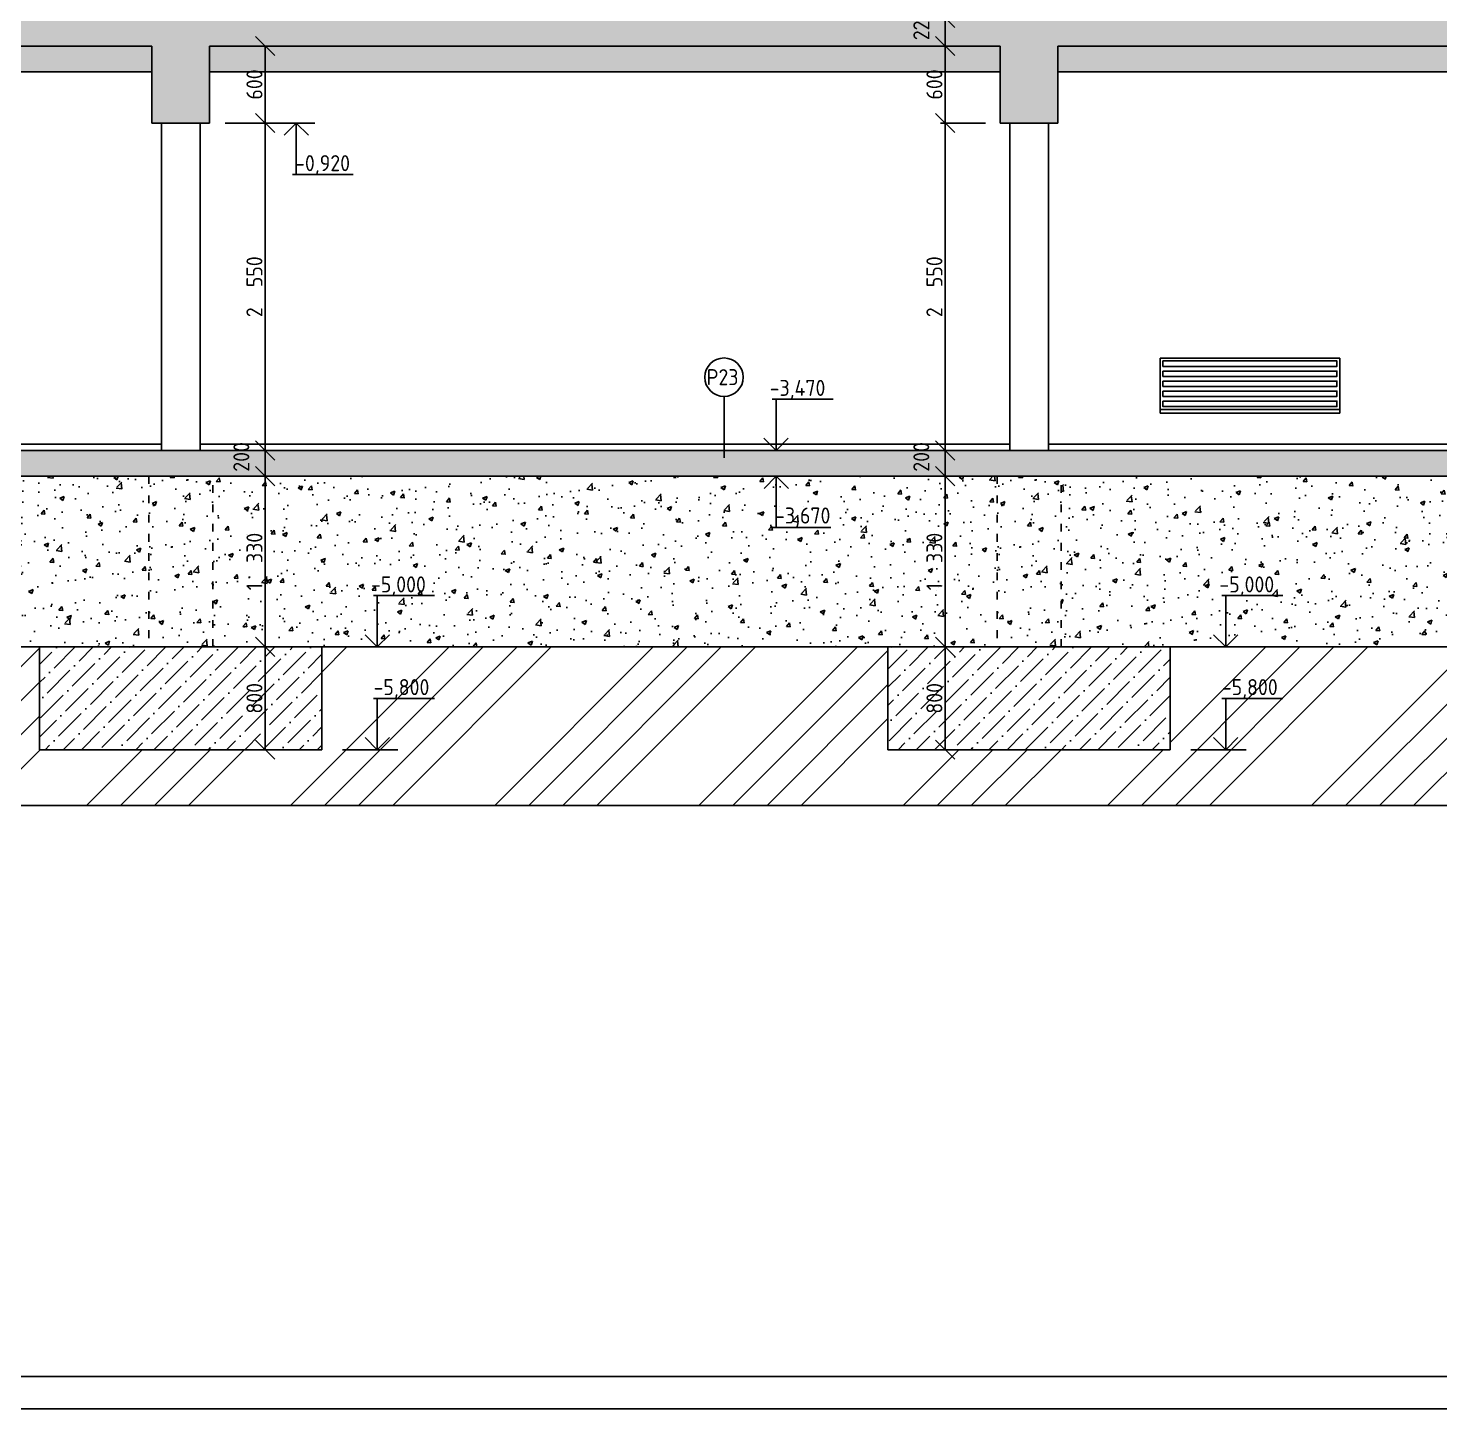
# Model space of a CAD drawing. Extents: x 3792242 to 5145247, y -1546315 to -1031918.
# Drawn here: x 3988727 to 3999726, y -1545690 to -1534939 of the extents above; entities that cross this region are included whole.
import ezdxf

# ---------------------------------------------------------------- set-up
doc = ezdxf.new("R2010")
doc.units = 0
doc.header["$MEASUREMENT"] = 0
doc.linetypes.add('ACAD_ISO03W100', pattern=[30, 12, -18])
doc.layers.get('0').update_dxf_attribs({"linetype": 'CONTINUOUS'})
doc.layers.get('Defpoints').update_dxf_attribs({"color": 61, "linetype": 'CONTINUOUS'})
for name, color, linetype in [('KÓTY', 4, 'CONTINUOUS'), ('MÚRY', 1, 'CONTINUOUS'), ('OKNÁ', 143, 'CONTINUOUS'), ('POZEMOK', 7, 'CONTINUOUS'), ('TENKÁ', 7, 'CONTINUOUS'), ('ŠRAFY', 82, 'CONTINUOUS'), ('šrafy-múry', 8, 'CONTINUOUS')]:
    doc.layers.add(name, color=color, linetype=linetype)
doc.styles.add('STYLE1', font='isocp.shx')
doc.dimstyles.new('STANDARD-50', dxfattribs={"dimtxt": 125, "dimasz": 150, "dimexe": 10, "dimexo": 200, "dimgap": 20, "dimtad": 1, "dimdsep": 46, "dimlunit": 6, "dimtxsty": 'STYLE1', "dimblk1": 'OBLIQUE', "dimblk2": 'OBLIQUE', "dimsah": 1, "dimcen": 2.5, "dimse1": 1, "dimse2": 1, "dimadec": 0, "dimazin": 0, "dimtfac": 1, "dimtmove": 1, "dimatfit": 3, "dimldrblk": 'OBLIQUE', "dimfxl": 1, "dimtolj": 1, "dimtzin": 0, "dimarcsym": 0})
pattern_1 = [(45, (-593193.74, 86.43), (53.0330086, 194.4543648), [250, -50, 0, -50])]
pattern_2 = [(50, (-12093286, 626097.15), (358.6300913, -31.3760675), [37.5, -412.5]), (355, (-12093286, 626097.15), (-69.375667, 376.096067), [30, -330]), (100.4514445, (-12093256.12, 626094.53), (289.254423, 344.7199955), [31.870096, -350.571056]), (46.1842, (-12093286, 626197.15), (533.620665, -82.75964), [56.25, -618.75]), (96.6356355, (-12093241.54, 626190.25), (467.330973, 487.0593), [47.805171, -525.85688]), (351.184164, (-12093286, 626197.15), (467.330973, 487.0593), [45, -495]), (21, (-12093236, 626172.15), (298.453526, -201.3094453), [37.5, -412.5]), (326, (-12093236, 626172.15), (121.657666, 362.5750225), [30, -330]), (71.4514447, (-12093211.14, 626155.37), (420.111188, 161.2655764), [31.870095, -350.571056]), (37.5, (-12093286.01, 626097.15), (6.0799277, 166.4469269), [0, -326, 0, -335, 0, -331.25]), (7.5, (-12093286.01, 626097.15), (131.5347687, 197.205856), [0, -191, 0, -318.5, 0, -126.25]), (327.5, (-12093397.51, 626097.15), (266.9112181, -11.2774359), [0, -125, 0, -390, 0, -517.5]), (317.5, (-12093447.5, 626097.15), (291.5930847, 50.052491), [0, -162.5, 0, -259, 0, -367.5])]

# ---------------------------------------------------------------- blocks, each defined once
blk = doc.blocks.new('_OBLIQUE')
at = {"color": 0, "linetype": 'ByBlock'}
blk.add_line((-0.5, -0.5), (0.5, 0.5), dxfattribs=at)
blk = doc.blocks.new('*D52238')
at = {"layer": 'Defpoints', "color": 0}
for p in [(3995871, -1534857), (3996376, -1534857), (3996376, -1535077)]:
    blk.add_point(p, dxfattribs=at)
at = {"layer": 'KÓTY', "color": 0, "lineweight": -2, "ltscale": 0.25}
blk.add_line((3995871, -1535077), (3995871, -1534857), dxfattribs=at)
at = {"layer": 'KÓTY', "color": 0, "linetype": 'ByBlock', "lineweight": -2, "xscale": 150, "yscale": 150, "zscale": 150}
for p, rotation in [((3995871, -1534857), 90), ((3995871, -1535077), 270)]:
    blk.add_blockref('_OBLIQUE', p, dxfattribs=dict(at, rotation=rotation))
at = {"layer": 'KÓTY', "color": 0, "insert": (3995686, -1534917), "char_height": 125, "attachment_point": 5, "rotation": 90, "style": 'STYLE1'}
blk.add_mtext('\\A1;220', dxfattribs=at)
blk = doc.blocks.new('*D52283')
at = {"layer": 'Defpoints', "color": 0}
for p in [(3996301, -1535077), (3995871, -1535677), (3996301, -1535677)]:
    blk.add_point(p, dxfattribs=at)
at = {"layer": 'KÓTY', "color": 0, "lineweight": -2, "ltscale": 0.25}
blk.add_line((3995871, -1535077), (3995871, -1535677), dxfattribs=at)
at = {"layer": 'KÓTY', "color": 0, "linetype": 'ByBlock', "lineweight": -2, "xscale": 150, "yscale": 150, "zscale": 150}
for p, rotation in [((3995871, -1535077), 90), ((3995871, -1535677), 270)]:
    blk.add_blockref('_OBLIQUE', p, dxfattribs=dict(at, rotation=rotation))
at = {"layer": 'KÓTY', "color": 0, "insert": (3995788, -1535377), "char_height": 125, "attachment_point": 5, "rotation": 90, "style": 'STYLE1'}
blk.add_mtext('\\A1;600', dxfattribs=at)
blk = doc.blocks.new('*D52284')
at = {"layer": 'Defpoints', "color": 0}
for p in [(3996301, -1535677), (3995871, -1538227), (3996376, -1538227)]:
    blk.add_point(p, dxfattribs=at)
at = {"layer": 'KÓTY', "color": 0, "lineweight": -2, "ltscale": 0.25}
blk.add_line((3995871, -1535677), (3995871, -1538227), dxfattribs=at)
at = {"layer": 'KÓTY', "color": 0, "linetype": 'ByBlock', "lineweight": -2, "xscale": 150, "yscale": 150, "zscale": 150}
for p, rotation in [((3995871, -1535677), 90), ((3995871, -1538227), 270)]:
    blk.add_blockref('_OBLIQUE', p, dxfattribs=dict(at, rotation=rotation))
at = {"layer": 'KÓTY', "color": 0, "insert": (3995788, -1536952), "char_height": 125, "attachment_point": 5, "rotation": 90, "style": 'STYLE1'}
blk.add_mtext('\\A1;2ﾠ550', dxfattribs=at)
blk = doc.blocks.new('*D52285')
at = {"layer": 'Defpoints', "color": 0}
for p in [(3990141, -1535077), (3990141, -1535677), (3990573, -1535677)]:
    blk.add_point(p, dxfattribs=at)
at = {"layer": 'KÓTY', "color": 0, "lineweight": -2, "ltscale": 0.25}
blk.add_line((3990573, -1535077), (3990573, -1535677), dxfattribs=at)
at = {"layer": 'KÓTY', "color": 0, "linetype": 'ByBlock', "lineweight": -2, "xscale": 150, "yscale": 150, "zscale": 150}
for p, rotation in [((3990573, -1535077), 90), ((3990573, -1535677), 270)]:
    blk.add_blockref('_OBLIQUE', p, dxfattribs=dict(at, rotation=rotation))
at = {"layer": 'KÓTY', "color": 0, "insert": (3990490, -1535377), "char_height": 125, "attachment_point": 5, "rotation": 90, "style": 'STYLE1'}
blk.add_mtext('\\A1;600', dxfattribs=at)
blk = doc.blocks.new('*D52286')
at = {"layer": 'Defpoints', "color": 0}
for p in [(3990141, -1535677), (3990141, -1538227), (3990573, -1538227)]:
    blk.add_point(p, dxfattribs=at)
at = {"layer": 'KÓTY', "color": 0, "lineweight": -2, "ltscale": 0.25}
blk.add_line((3990573, -1535677), (3990573, -1538227), dxfattribs=at)
at = {"layer": 'KÓTY', "color": 0, "linetype": 'ByBlock', "lineweight": -2, "xscale": 150, "yscale": 150, "zscale": 150}
for p, rotation in [((3990573, -1535677), 90), ((3990573, -1538227), 270)]:
    blk.add_blockref('_OBLIQUE', p, dxfattribs=dict(at, rotation=rotation))
at = {"layer": 'KÓTY', "color": 0, "insert": (3990490, -1536952), "char_height": 125, "attachment_point": 5, "rotation": 90, "style": 'STYLE1'}
blk.add_mtext('\\A1;2ﾠ550', dxfattribs=at)
blk = doc.blocks.new('*D52287')
at = {"layer": 'Defpoints', "color": 0}
for p in [(3995871, -1538227), (3995871, -1538427), (3995871, -1538427)]:
    blk.add_point(p, dxfattribs=at)
at = {"layer": 'KÓTY', "color": 0, "lineweight": -2, "ltscale": 0.25}
blk.add_line((3995871, -1538227), (3995871, -1538427), dxfattribs=at)
at = {"layer": 'KÓTY', "color": 0, "linetype": 'ByBlock', "lineweight": -2, "xscale": 150, "yscale": 150, "zscale": 150}
for p, rotation in [((3995871, -1538227), 90), ((3995871, -1538427), 270)]:
    blk.add_blockref('_OBLIQUE', p, dxfattribs=dict(at, rotation=rotation))
at = {"layer": 'KÓTY', "color": 0, "insert": (3995686, -1538277), "char_height": 125, "attachment_point": 5, "rotation": 90, "style": 'STYLE1'}
blk.add_mtext('\\A1;200', dxfattribs=at)
blk = doc.blocks.new('*D52394')
at = {"layer": 'Defpoints', "color": 0}
for p in [(3990226, -1539757), (3990226, -1540557), (3990573, -1540557)]:
    blk.add_point(p, dxfattribs=at)
at = {"layer": 'KÓTY', "color": 0, "lineweight": -2, "ltscale": 0.25}
blk.add_line((3990573, -1539757), (3990573, -1540557), dxfattribs=at)
at = {"layer": 'KÓTY', "color": 0, "linetype": 'ByBlock', "lineweight": -2, "xscale": 150, "yscale": 150, "zscale": 150}
for p, rotation in [((3990573, -1539757), 90), ((3990573, -1540557), 270)]:
    blk.add_blockref('_OBLIQUE', p, dxfattribs=dict(at, rotation=rotation))
at = {"layer": 'KÓTY', "color": 0, "insert": (3990490, -1540157), "char_height": 125, "attachment_point": 5, "rotation": 90, "style": 'STYLE1'}
blk.add_mtext('\\A1;800', dxfattribs=at)
blk = doc.blocks.new('*D52395')
at = {"layer": 'Defpoints', "color": 0}
for p in [(3989526, -1538427), (3989526, -1539757), (3990573, -1539757)]:
    blk.add_point(p, dxfattribs=at)
at = {"layer": 'KÓTY', "color": 0, "lineweight": -2, "ltscale": 0.25}
blk.add_line((3990573, -1538427), (3990573, -1539757), dxfattribs=at)
at = {"layer": 'KÓTY', "color": 0, "linetype": 'ByBlock', "lineweight": -2, "xscale": 150, "yscale": 150, "zscale": 150}
for p, rotation in [((3990573, -1538427), 90), ((3990573, -1539757), 270)]:
    blk.add_blockref('_OBLIQUE', p, dxfattribs=dict(at, rotation=rotation))
at = {"layer": 'KÓTY', "color": 0, "insert": (3990490, -1539092), "char_height": 125, "attachment_point": 5, "rotation": 90, "style": 'STYLE1'}
blk.add_mtext('\\A1;1ﾠ330', dxfattribs=at)
blk = doc.blocks.new('*D52396')
at = {"layer": 'Defpoints', "color": 0}
for p in [(3990573, -1538227), (3990573, -1538427), (3990573, -1538427)]:
    blk.add_point(p, dxfattribs=at)
at = {"layer": 'KÓTY', "color": 0, "lineweight": -2, "ltscale": 0.25}
blk.add_line((3990573, -1538227), (3990573, -1538427), dxfattribs=at)
at = {"layer": 'KÓTY', "color": 0, "linetype": 'ByBlock', "lineweight": -2, "xscale": 150, "yscale": 150, "zscale": 150}
for p, rotation in [((3990573, -1538227), 90), ((3990573, -1538427), 270)]:
    blk.add_blockref('_OBLIQUE', p, dxfattribs=dict(at, rotation=rotation))
at = {"layer": 'KÓTY', "color": 0, "insert": (3990388, -1538277), "char_height": 125, "attachment_point": 5, "rotation": 90, "style": 'STYLE1'}
blk.add_mtext('\\A1;200', dxfattribs=at)
blk = doc.blocks.new('*D52397')
at = {"layer": 'Defpoints', "color": 0}
for p in [(3995524, -1539757), (3995524, -1540557), (3995871, -1540557)]:
    blk.add_point(p, dxfattribs=at)
at = {"layer": 'KÓTY', "color": 0, "lineweight": -2, "ltscale": 0.25}
blk.add_line((3995871, -1539757), (3995871, -1540557), dxfattribs=at)
at = {"layer": 'KÓTY', "color": 0, "linetype": 'ByBlock', "lineweight": -2, "xscale": 150, "yscale": 150, "zscale": 150}
for p, rotation in [((3995871, -1539757), 90), ((3995871, -1540557), 270)]:
    blk.add_blockref('_OBLIQUE', p, dxfattribs=dict(at, rotation=rotation))
at = {"layer": 'KÓTY', "color": 0, "insert": (3995788, -1540157), "char_height": 125, "attachment_point": 5, "rotation": 90, "style": 'STYLE1'}
blk.add_mtext('\\A1;800', dxfattribs=at)
blk = doc.blocks.new('*D52398')
at = {"layer": 'Defpoints', "color": 0}
for p in [(3994824, -1538427), (3994824, -1539757), (3995871, -1539757)]:
    blk.add_point(p, dxfattribs=at)
at = {"layer": 'KÓTY', "color": 0, "lineweight": -2, "ltscale": 0.25}
blk.add_line((3995871, -1538427), (3995871, -1539757), dxfattribs=at)
at = {"layer": 'KÓTY', "color": 0, "linetype": 'ByBlock', "lineweight": -2, "xscale": 150, "yscale": 150, "zscale": 150}
for p, rotation in [((3995871, -1538427), 90), ((3995871, -1539757), 270)]:
    blk.add_blockref('_OBLIQUE', p, dxfattribs=dict(at, rotation=rotation))
at = {"layer": 'KÓTY', "color": 0, "insert": (3995788, -1539092), "char_height": 125, "attachment_point": 5, "rotation": 90, "style": 'STYLE1'}
blk.add_mtext('\\A1;1ﾠ330', dxfattribs=at)

msp = doc.modelspace()

# ---------------------------------------------------------------- hatches: boundary and pattern name
at = {"layer": 'ŠRAFY'}
h = msp.add_hatch(dxfattribs=at)
h.set_pattern_fill('HEX', color=256, scale=250)
h.set_pattern_definition([(0, (-506723.063, -24536.575), (0, 54.12658774), [31.25, -62.5]), (120, (-506723.063, -24536.575), (-46.875, -27.06329387), [31.25, -62.5]), (60, (-506691.813, -24536.575), (-46.875, 27.06329387), [31.25, -62.5])])
h.paths.add_polyline_path([(3990140.937, -1535277.345), (3996300.937, -1535277.345), (3996300.937, -1535077.345), (3990140.937, -1535077.345)])
h.paths.add_polyline_path([(3989690.937, -1535077.345), (3989690.937, -1535277.345), (3984840.937, -1535277.345), (3984840.937, -1535077.345)])
h = msp.add_hatch(dxfattribs=at)
h.set_pattern_fill('HEX', color=256, scale=250)
h.set_pattern_definition([(0, (-500303.063, -24536.575), (0, 54.12658774), [31.25, -62.5]), (120, (-500303.063, -24536.575), (-46.875, -27.06329387), [31.25, -62.5]), (60, (-500271.813, -24536.575), (-46.875, 27.06329387), [31.25, -62.5])])
h.paths.add_polyline_path([(3996750.937, -1535277.345), (4002720.937, -1535277.345), (4002720.937, -1535077.345), (3996750.937, -1535077.345)])
at = {"layer": 'ŠRAFY', "ltscale": 0.25}
h = msp.add_hatch(dxfattribs=at)
h.set_pattern_fill('ANSI34', color=256, scale=1500)
h.set_pattern_definition([(45, (-546523.7, 886.4), (-795.49513, 795.49513), []), (45, (-546258.6, 886.4), (-795.49513, 795.49513), []), (45, (-545993.4, 886.4), (-795.49513, 795.49513), []), (45, (-545728.2, 886.4), (-795.49513, 795.49513), [])])
h.paths.add_polyline_path([(4043318.594, -1538157.628), (4042625.937, -1539357.345), (4042625.937, -1540157.345), (4038305.937, -1540157.345), (4038305.937, -1539357.345), (4037790.436, -1539357.345), (4035965.937, -1539357.345), (4035965.937, -1540157.345), (4035165.937, -1540157.345), (4035165.937, -1539357.345), (4034317.436, -1539357.345), (4029975.937, -1539357.345), (4029975.937, -1540157.345), (4027775.937, -1540157.345), (4027775.937, -1539357.345), (4024713.436, -1539357.345), (4023555.937, -1539357.345), (4023555.937, -1540157.345), (4021355.937, -1540157.345), (4021355.937, -1539357.345), (4017110.937, -1539357.345), (4017110.937, -1540157.345), (4014710.937, -1540157.345), (4014710.937, -1539357.345), (4014257.437, -1539357.345), (4010765.937, -1539357.345), (4010365.937, -1539757.345), (4010365.937, -1540557.345), (4008365.937, -1540557.345), (4008365.937, -1539757.345), (4004891.758, -1539757.345), (4004045.937, -1539757.345), (4004045.937, -1540557.345), (4001845.937, -1540557.345), (4001845.937, -1539757.345), (3998057.437, -1539757.345), (3997625.937, -1539757.345), (3997625.937, -1540557.345), (3995425.937, -1540557.345), (3995425.937, -1539757.345), (3991447.437, -1539757.345), (3991015.937, -1539757.345), (3991015.937, -1540557.345), (3988815.937, -1540557.345), (3988815.937, -1539757.345), (3986531.759, -1539757.345), (3986460.437, -1539757.345), (3985818.259, -1539757.345), (3985540.937, -1539757.345), (3985540.937, -1540557.345), (3982875.937, -1540557.345), (3982875.937, -1539757.345), (3982320.696, -1538795.639), (3980080.259, -1538902.02), (3980080.259, -1540992.075), (4044248.126, -1540992.075), (4044248.126, -1538158.558)])
h.paths.add_polyline_path([(3985966.937, -1540301.145), (3985966.937, -1540013.546), (3986216.937, -1540013.546), (3986216.937, -1540301.145)], flags=24)
h.paths.add_polyline_path([(3986418.326, -1539982.275), (3986924.675, -1539982.275), (3986924.675, -1540182.324), (3986418.326, -1540182.324)], flags=24)
h.paths.add_polyline_path([(3991405.326, -1539982.275), (3991911.675, -1539982.275), (3991911.675, -1540182.324), (3991405.326, -1540182.324)], flags=24)
h.paths.add_polyline_path([(3998015.326, -1539982.275), (3998521.675, -1539982.275), (3998521.675, -1540182.324), (3998015.326, -1540182.324)], flags=24)
h.paths.add_polyline_path([(4004398.259, -1540301.145), (4004398.259, -1540013.546), (4004648.259, -1540013.546), (4004648.259, -1540301.145)], flags=24)
h.paths.add_polyline_path([(4004849.648, -1539982.275), (4005355.997, -1539982.275), (4005355.997, -1540182.324), (4004849.648, -1540182.324)], flags=24)
h.paths.add_polyline_path([(4013763.826, -1539582.275), (4014282.675, -1539582.275), (4014282.675, -1539782.324), (4013763.826, -1539782.324)], flags=24)
h.paths.add_polyline_path([(4010718.259, -1540301.145), (4010718.259, -1540013.546), (4010968.259, -1540013.546), (4010968.259, -1540301.145)], flags=24)
h.paths.add_polyline_path([(4011150.148, -1539349.275), (4011656.497, -1539349.275), (4011656.497, -1539549.324), (4011150.148, -1539549.324)], flags=24)
h.paths.add_polyline_path([(4011169.648, -1539982.275), (4011675.997, -1539982.275), (4011675.997, -1540182.324), (4011169.648, -1540182.324)], flags=24)
h.paths.add_polyline_path([(4024105.759, -1539901.145), (4024105.759, -1539613.546), (4024355.759, -1539613.546), (4024355.759, -1539901.145)], flags=24)
h.paths.add_polyline_path([(4024588.326, -1539582.275), (4025107.175, -1539582.275), (4025107.175, -1539782.324), (4024588.326, -1539782.324)], flags=24)
h.paths.add_polyline_path([(4033823.826, -1539582.275), (4034342.675, -1539582.275), (4034342.675, -1539782.324), (4033823.826, -1539782.324)], flags=24)
h.paths.add_polyline_path([(4034431.937, -1539901.145), (4034431.937, -1539613.546), (4034681.937, -1539613.546), (4034681.937, -1539901.145)], flags=24)
h.paths.add_polyline_path([(4037296.826, -1539582.275), (4037815.675, -1539582.275), (4037815.675, -1539782.324), (4037296.826, -1539782.324)], flags=24)
h = msp.add_hatch(dxfattribs=at)
h.set_pattern_fill('AR-CONC', color=256, scale=50)
h.set_pattern_definition(pattern_2)
h.paths.add_polyline_path([(3984940.937, -1538427.345), (3984940.937, -1539757.345), (3985540.937, -1539757.345), (3989665.937, -1539757.345), (3989665.937, -1538427.345)])
h.paths.add_polyline_path([(3986398.826, -1539182.275), (3986905.175, -1539182.275), (3986905.175, -1539382.324), (3986398.826, -1539382.324)], flags=24)
h.paths.add_polyline_path([(3986004.352, -1539311.051), (3986004.352, -1539223.551), (3986179.352, -1539223.551), (3986179.352, -1539311.051)], flags=24)
h.paths.add_polyline_path([(3986004.261, -1539248.551), (3986004.261, -1539136.167), (3986179.039, -1539136.167), (3986179.039, -1539248.551)], flags=24)
h.paths.add_polyline_path([(3986004.302, -1539161.238), (3986004.302, -1538873.64), (3986179.401, -1538873.64), (3986179.401, -1539161.238)], flags=24)
h = msp.add_hatch(dxfattribs=at)
h.set_pattern_fill('AR-CONC', color=256, scale=50)
h.set_pattern_definition([(50, (-12093286, 626097.15), (358.6300913, -31.3760675), [37.5, -412.5]), (355, (-12093286, 626097.15), (-69.375667, 376.096067), [30, -330]), (100.4514445, (-12093256.12, 626094.53), (289.254423, 344.7199955), [31.870096, -350.571056]), (46.1842, (-12093286, 626197.15), (533.620665, -82.75964), [56.25, -618.75]), (96.6356355, (-12093241.54, 626190.25), (467.330973, 487.0593), [47.805171, -525.85688]), (351.184164, (-12093286, 626197.15), (467.330973, 487.0593), [45, -495]), (21, (-12093236, 626172.15), (298.453526, -201.3094453), [37.5, -412.5]), (326, (-12093236, 626172.15), (121.657666, 362.5750225), [30, -330]), (71.4514447, (-12093211.14, 626155.37), (420.111188, 161.2655764), [31.870095, -350.571056]), (37.5, (-12093286.01, 626097.15), (6.0799277, 166.4469269), [0, -326, 0, -335, 0, -331.25]), (7.5, (-12093286.01, 626097.15), (131.5347687, 197.205856), [0, -191, 0, -318.5, 0, -126.25]), (327.5, (-12093397.51, 626097.15), (266.9112181, -11.2774359), [0, -125, 0, -390, 0, -517.5]), (317.5, (-12093447.5, 626097.15), (291.5930847, 50.052491), [0, -162.5, 0, -259, 0, -367.5])])
h.paths.add_polyline_path([(3989665.937, -1539757.345), (3990165.937, -1539757.345), (3990165.937, -1538427.345), (3989665.937, -1538427.345)])
h = msp.add_hatch(dxfattribs=at)
h.set_pattern_fill('AR-CONC', color=256, scale=50)
h.set_pattern_definition(pattern_2)
h.paths.add_polyline_path([(3990165.937, -1538427.345), (3990165.937, -1539757.345), (3996275.937, -1539757.345), (3996275.937, -1538427.345)])
h.paths.add_polyline_path([(3991385.826, -1539182.275), (3991892.175, -1539182.275), (3991892.175, -1539382.324), (3991385.826, -1539382.324)], flags=24)
h.paths.add_polyline_path([(3990402.674, -1539311.051), (3990402.674, -1539223.551), (3990577.674, -1539223.551), (3990577.674, -1539311.051)], flags=24)
h.paths.add_polyline_path([(3990402.583, -1539248.551), (3990402.583, -1539136.167), (3990577.361, -1539136.167), (3990577.361, -1539248.551)], flags=24)
h.paths.add_polyline_path([(3990402.625, -1539161.238), (3990402.625, -1538873.64), (3990577.723, -1538873.64), (3990577.723, -1539161.238)], flags=24)
h.paths.add_polyline_path([(3995700.852, -1539311.051), (3995700.852, -1539223.551), (3995875.852, -1539223.551), (3995875.852, -1539311.051)], flags=24)
h.paths.add_polyline_path([(3995700.761, -1539248.551), (3995700.761, -1539136.167), (3995875.539, -1539136.167), (3995875.539, -1539248.551)], flags=24)
h.paths.add_polyline_path([(3995700.802, -1539161.238), (3995700.802, -1538873.64), (3995875.901, -1538873.64), (3995875.901, -1539161.238)], flags=24)
h.paths.add_polyline_path([(3994534.602, -1538645.969), (3995040.95, -1538645.969), (3995040.95, -1538846.019), (3994534.602, -1538846.019)], flags=24)
h = msp.add_hatch(dxfattribs=at)
h.set_pattern_fill('AR-CONC', color=256, scale=50)
h.set_pattern_definition([(50, (-12086676, 626097.15), (358.6300913, -31.3760675), [37.5, -412.5]), (355, (-12086676, 626097.15), (-69.375667, 376.096067), [30, -330]), (100.4514445, (-12086646.12, 626094.53), (289.254423, 344.7199955), [31.870096, -350.571056]), (46.1842, (-12086676, 626197.15), (533.620665, -82.75964), [56.25, -618.75]), (96.6356355, (-12086631.54, 626190.25), (467.330973, 487.0593), [47.805171, -525.85688]), (351.184164, (-12086676, 626197.15), (467.330973, 487.0593), [45, -495]), (21, (-12086626, 626172.15), (298.453526, -201.3094453), [37.5, -412.5]), (326, (-12086626, 626172.15), (121.657666, 362.5750225), [30, -330]), (71.4514447, (-12086601.14, 626155.37), (420.111188, 161.2655764), [31.870095, -350.571056]), (37.5, (-12086676.01, 626097.15), (6.0799277, 166.4469269), [0, -326, 0, -335, 0, -331.25]), (7.5, (-12086676.01, 626097.15), (131.5347687, 197.205856), [0, -191, 0, -318.5, 0, -126.25]), (327.5, (-12086787.51, 626097.15), (266.9112181, -11.2774359), [0, -125, 0, -390, 0, -517.5]), (317.5, (-12086837.5, 626097.15), (291.5930847, 50.052491), [0, -162.5, 0, -259, 0, -367.5])])
h.paths.add_polyline_path([(3996275.937, -1539757.345), (3996775.937, -1539757.345), (3996775.937, -1538427.345), (3996275.937, -1538427.345)])
h = msp.add_hatch(dxfattribs=at)
h.set_pattern_fill('AR-CONC', color=256, scale=50)
h.set_pattern_definition(pattern_2)
h.paths.add_polyline_path([(3996775.937, -1538427.345), (3996775.937, -1539757.345), (4002695.937, -1539757.345), (4002695.937, -1538427.345)])
h.paths.add_polyline_path([(3997995.826, -1539182.275), (3998502.175, -1539182.275), (3998502.175, -1539382.324), (3997995.826, -1539382.324)], flags=24)
at = {"layer": 'šrafy-múry'}
h = msp.add_hatch(dxfattribs=at)
h.set_pattern_fill('ANSI36', color=253, scale=800, angle=360)
h.set_pattern_definition([(45, (226757.26, 886.43), (53.0330086, 194.4543648), [250, -50, 0, -50])])
h.paths.add_polyline_path([(3982965.937, -1535077.345), (3983075.937, -1535077.345), (3983075.937, -1535727.345), (3983325.937, -1535727.345), (3983325.937, -1535527.345), (3983325.937, -1535077.345), (3984540.937, -1535077.345), (3984540.937, -1535477.345), (3984840.937, -1535477.345), (3984840.937, -1535077.345), (3989690.937, -1535077.345), (3989690.937, -1535277.345), (3989690.937, -1535677.345), (3990140.937, -1535677.345), (3990140.937, -1535277.345), (3990140.937, -1535077.345), (3996300.937, -1535077.345), (3996300.937, -1535277.345), (3996300.937, -1535677.345), (3996750.937, -1535677.345), (3996750.937, -1535277.345), (3996750.937, -1535077.345), (4002720.937, -1535077.345), (4002720.937, -1535277.345), (4002720.937, -1535677.345), (4003170.937, -1535677.345), (4003170.937, -1535277.345), (4003170.937, -1535077.345), (4009215.937, -1535077.345), (4009215.937, -1535277.345), (4009215.937, -1535477.345), (4009515.937, -1535477.345), (4009515.937, -1535077.345), (4015635.937, -1535077.345), (4015635.937, -1535477.345), (4015885.937, -1535477.345), (4015885.937, -1534857.345), (3984540.937, -1534857.345), (3984540.937, -1534907.345), (3982965.937, -1534907.345)])
h.paths.add_polyline_path([(4014827.437, -1535060.394), (4014827.437, -1534772.796), (4015077.437, -1534772.796), (4015077.437, -1535060.394)], flags=9)
h.paths.add_polyline_path([(3984861.437, -1535060.394), (3984861.437, -1534772.796), (3985111.437, -1534772.796), (3985111.437, -1535060.394)], flags=9)
h.paths.add_polyline_path([(3985306.437, -1535061.145), (3985306.437, -1534773.546), (3985556.437, -1534773.546), (3985556.437, -1535061.145)], flags=9)
h.paths.add_polyline_path([(3995560.937, -1535060.394), (3995560.937, -1534772.796), (3995810.937, -1534772.796), (3995810.937, -1535060.394)], flags=9)
h.paths.add_polyline_path([(4008529.437, -1535060.394), (4008529.437, -1534772.796), (4008779.437, -1534772.796), (4008779.437, -1535060.394)], flags=9)
h.paths.add_polyline_path([(4003737.759, -1535061.145), (4003737.759, -1534773.546), (4003987.759, -1534773.546), (4003987.759, -1535061.145)], flags=9)
h.paths.add_polyline_path([(4003292.759, -1535060.394), (4003292.759, -1534772.796), (4003542.759, -1534772.796), (4003542.759, -1535060.394)], flags=9)
h = msp.add_hatch(dxfattribs=at)
h.set_pattern_fill('ANSI36', color=253, scale=800, angle=360)
h.set_pattern_definition(pattern_1)
h.paths.add_polyline_path([(3984440.937, -1538427.345), (3984940.937, -1538427.345), (3989665.937, -1538427.345), (3990165.937, -1538427.345), (3994590.759, -1538427.345), (3996275.937, -1538427.345), (3996775.937, -1538427.345), (4002695.937, -1538427.345), (4003195.937, -1538427.345), (4009215.937, -1538427.345), (4009215.937, -1538227.345), (4005729.261, -1538227.345), (4003095.937, -1538227.345), (4002795.937, -1538227.345), (3996675.937, -1538227.345), (3996375.937, -1538227.345), (3994553.904, -1538227.345), (3994148.761, -1538227.345), (3990065.937, -1538227.345), (3989990.937, -1538227.345), (3989940.937, -1538227.345), (3989765.937, -1538227.345), (3984840.937, -1538227.345), (3984540.937, -1538227.345), (3983375.937, -1538227.345), (3983325.937, -1538227.345), (3983325.937, -1538247.345), (3983325.937, -1538427.345), (3983475.937, -1538427.345)])
h.paths.add_polyline_path([(3985864.437, -1538420.394), (3985864.437, -1538132.796), (3986114.437, -1538132.796), (3986114.437, -1538420.394)], flags=9)
h.paths.add_polyline_path([(3995560.937, -1538420.394), (3995560.937, -1538132.796), (3995810.937, -1538132.796), (3995810.937, -1538420.394)], flags=9)
h.paths.add_polyline_path([(4004295.759, -1538420.394), (4004295.759, -1538132.796), (4004545.759, -1538132.796), (4004545.759, -1538420.394)], flags=9)
h.paths.add_polyline_path([(3990262.759, -1538420.394), (3990262.759, -1538132.796), (3990512.759, -1538132.796), (3990512.759, -1538420.394)], flags=9)
h = msp.add_hatch(dxfattribs=at)
h.set_pattern_fill('ANSI36', color=253, scale=800, angle=360)
h.set_pattern_definition(pattern_1)
h.paths.add_polyline_path([(3988815.937, -1539757.345), (3988815.937, -1540557.345), (3991015.937, -1540557.345), (3991015.937, -1539757.345), (3990165.937, -1539757.345), (3989665.937, -1539757.345)])
h = msp.add_hatch(dxfattribs=at)
h.set_pattern_fill('ANSI36', color=253, scale=800, angle=360)
h.set_pattern_definition(pattern_1)
h.paths.add_polyline_path([(3995425.937, -1539757.345), (3995425.937, -1540557.345), (3997625.937, -1540557.345), (3997625.937, -1539757.345), (3996775.937, -1539757.345), (3996275.937, -1539757.345)])

# ---------------------------------------------------------------- linework, layer by layer
at = {"color": 253}
for p, q in [((3984840.937, -1538177.345), (3989765.937, -1538177.345)), ((3990065.937, -1538177.345), (3996375.937, -1538177.345)), ((3996675.937, -1538177.345), (4002795.937, -1538177.345)), ((3985540.937, -1539757.345), (4008365.937, -1539757.345))]:
    msp.add_line(p, q, dxfattribs=at)
at = {"layer": 'Defpoints'}
msp.add_line((3980080.259, -1540992.075), (4044248.126, -1540992.075), dxfattribs=at)
at = {"layer": 'KÓTY', "ltscale": 0.25}
for p, q in [((3990611.162, -1535677.345), (3990261.162, -1535677.345)), ((3990961.162, -1535677.345), (3990611.162, -1535677.345)), ((3996186.34, -1535677.345), (3995836.34, -1535677.345)), ((3996186.34, -1535677.345), (3995836.34, -1535677.345))]:
    msp.add_line(p, q, dxfattribs=at)
at = {"layer": 'KÓTY'}
for p, q in [((3991176.437, -1540557.345), (3991607.937, -1540557.345)), ((3997786.437, -1540557.345), (3998217.937, -1540557.345))]:
    msp.add_line(p, q, dxfattribs=at)
at = {"layer": 'MÚRY'}
for p, q in [((3984890.937, -1535277.345), (3989690.937, -1535277.345)), ((3989690.937, -1535277.345), (3989690.937, -1535677.345)), ((3989690.937, -1535277.345), (3989690.937, -1535677.345)), ((3990140.937, -1535277.345), (3990140.937, -1535677.345)), ((3990140.937, -1535277.345), (3996305.937, -1535277.345)), ((3996300.937, -1535277.345), (3996300.937, -1535677.345)), ((3996300.937, -1535277.345), (3996300.937, -1535677.345)), ((3996750.937, -1535277.345), (3996750.937, -1535677.345)), ((3996750.937, -1535277.345), (4002725.937, -1535277.345)), ((3990140.937, -1535677.345), (3989690.937, -1535677.345)), ((3996750.937, -1535677.345), (3996300.937, -1535677.345)), ((4009215.937, -1538227.345), (3983325.937, -1538227.345)), ((3989940.937, -1538227.345), (3989990.937, -1538227.345))]:
    msp.add_line(p, q, dxfattribs=at)
at = {"layer": 'OKNÁ', "ltscale": 0.25}
msp.add_line((3994148.761, -1538284.096), (3994148.761, -1537806.42), dxfattribs=at)
msp.add_circle((3994148.761, -1537656.42), 150, dxfattribs=at)
at = {"layer": 'POZEMOK', "color": 8}
for p, q in [((3997545.937, -1537507.345), (3997545.937, -1537937.345)), ((3998945.937, -1537507.345), (3997545.937, -1537507.345)), ((3998945.937, -1537507.345), (3998945.937, -1537937.345)), ((3998945.937, -1537907.345), (3997545.937, -1537907.345)), ((3998945.937, -1537937.345), (3997545.937, -1537937.345))]:
    msp.add_line(p, q, dxfattribs=at)
for points in [[(3997567.937, -1537530.095), (3998923.937, -1537530.095), (3998923.937, -1537572.595), (3997567.937, -1537572.595)], [(3997567.937, -1537608.095), (3998923.937, -1537608.095), (3998923.937, -1537650.595), (3997567.937, -1537650.595)], [(3997567.937, -1537686.095), (3998923.937, -1537686.095), (3998923.937, -1537728.595), (3997567.937, -1537728.595)], [(3997567.937, -1537764.095), (3998923.937, -1537764.095), (3998923.937, -1537806.595), (3997567.937, -1537806.595)], [(3997567.937, -1537842.095), (3998923.937, -1537842.095), (3998923.937, -1537884.595), (3997567.937, -1537884.595)]]:
    msp.add_lwpolyline(points, close=True, dxfattribs=at)
at = {"layer": 'TENKÁ'}
for p, q in [((3989690.937, -1535077.345), (3984840.937, -1535077.345)), ((3989690.937, -1535277.345), (3989690.937, -1535077.345)), ((3990140.937, -1535277.345), (3990140.937, -1535077.345)), ((3996300.937, -1535077.345), (3990140.937, -1535077.345)), ((3996300.937, -1535277.345), (3996300.937, -1535077.345)), ((3996750.937, -1535277.345), (3996750.937, -1535077.345)), ((4002720.937, -1535077.345), (3996750.937, -1535077.345)), ((3989765.937, -1538227.345), (3989765.937, -1535677.345)), ((3990065.937, -1538227.345), (3990065.937, -1535677.345)), ((3996375.937, -1538227.345), (3996375.937, -1535677.345)), ((3996675.937, -1538227.345), (3996675.937, -1535677.345)), ((4009215.937, -1538427.345), (3983075.937, -1538427.345)), ((3988815.937, -1539757.345), (3988815.937, -1540557.345)), ((3991015.937, -1540557.345), (3991015.937, -1539757.345)), ((3995425.937, -1539757.345), (3995425.937, -1540557.345)), ((3997625.937, -1540557.345), (3997625.937, -1539757.345)), ((3988815.937, -1540557.345), (3991015.937, -1540557.345)), ((3995425.937, -1540557.345), (3997625.937, -1540557.345))]:
    msp.add_line(p, q, dxfattribs=at)
at = {"layer": 'TENKÁ', "linetype": 'ByBlock', "ltscale": 0.25}
for p, q in [((3990815.896, -1535677.345), (3990720.437, -1535772.805)), ((3990815.896, -1535677.345), (3990911.356, -1535772.805)), ((3990815.896, -1536077.345), (3990815.896, -1535677.345)), ((3991260.201, -1536077.345), (3990786.303, -1536077.345)), ((3994998.208, -1537827.345), (3994524.31, -1537827.345)), ((3994553.903, -1537827.345), (3994553.903, -1538227.345)), ((3994553.903, -1538227.345), (3994458.444, -1538131.886)), ((3994553.903, -1538227.345), (3994649.363, -1538131.886)), ((3994556.259, -1538427.345), (3994460.8, -1538522.805)), ((3994556.259, -1538427.345), (3994651.718, -1538522.805)), ((3994556.259, -1538827.345), (3994556.259, -1538427.345)), ((3994981.064, -1538827.345), (3994507.166, -1538827.345)), ((3991891.742, -1539357.345), (3991417.843, -1539357.345)), ((3991447.437, -1539357.345), (3991447.437, -1539757.345)), ((3998501.742, -1539357.345), (3998027.843, -1539357.345)), ((3998057.437, -1539357.345), (3998057.437, -1539757.345)), ((3991447.437, -1539757.346), (3991351.978, -1539661.886)), ((3991447.437, -1539757.346), (3991542.897, -1539661.886)), ((3998057.437, -1539757.346), (3997961.978, -1539661.886)), ((3998057.437, -1539757.346), (3998152.897, -1539661.886)), ((3991891.742, -1540157.345), (3991417.843, -1540157.345)), ((3991447.437, -1540157.345), (3991447.437, -1540557.345)), ((3998501.742, -1540157.345), (3998027.843, -1540157.345)), ((3998057.437, -1540157.345), (3998057.437, -1540557.345)), ((3991447.437, -1540557.345), (3991351.978, -1540461.886)), ((3991447.437, -1540557.345), (3991542.896, -1540461.886)), ((3998057.437, -1540557.345), (3997961.978, -1540461.886)), ((3998057.437, -1540557.345), (3998152.896, -1540461.886))]:
    msp.add_line(p, q, dxfattribs=at)
at = {"layer": 'TENKÁ', "linetype": 'ACAD_ISO03W100', "ltscale": 5}
for p, q in [((3989665.937, -1538427.345), (3989665.937, -1539757.345)), ((3990165.937, -1539757.345), (3990165.937, -1538427.345)), ((3996275.937, -1538427.345), (3996275.937, -1539757.345)), ((3996775.937, -1539757.345), (3996775.937, -1538427.345))]:
    msp.add_line(p, q, dxfattribs=at)
at = {"layer": 'TENKÁ', "color": 7}
for p, q in [((4054748.126, -1545439.552), (3979420.467, -1545439.552)), ((4054998.126, -1545689.552), (3979170.467, -1545689.552))]:
    msp.add_line(p, q, dxfattribs=at)

# ---------------------------------------------------------------- texts
at = {"layer": 'TENKÁ', "ltscale": 0.25, "style": 'STYLE1'}
for s, p in [('-0,920', (3990806.832, -1536052.019)), ('P23', (3994012.956, -1537718.598)), ('-3,470', (3994504.793, -1537802.324)), ('-3,670', (3994547.102, -1538796.019)), ('-5,000', (3991398.326, -1539332.324)), ('-5,000', (3998008.326, -1539332.324)), ('-5,800', (3991417.826, -1540132.324)), ('-5,800', (3998027.826, -1540132.324))]:
    msp.add_text(s, height=125, dxfattribs=at).set_placement(p)

# ---------------------------------------------------------------- dimensions: what is measured, and where the dimension line sits
at = {"layer": 'KÓTY', "ltscale": 0.25}
for base, p1, p2, picture, middle in [((3995870.937, -1534857.345), (3996375.937, -1535077.345), (3996375.937, -1534857.345), '*D52238', (3995685.937, -1534916.595)), ((3990572.759, -1535677.345), (3990140.937, -1535077.345), (3990140.937, -1535677.345), '*D52285', (3990490.259, -1535377.345)), ((3995870.937, -1535677.345), (3996300.937, -1535077.345), (3996300.937, -1535677.345), '*D52283', (3995788.437, -1535377.345)), ((3990572.759, -1538227.345), (3990140.937, -1535677.345), (3990140.937, -1538227.345), '*D52286', (3990490.216, -1536952.345)), ((3995870.937, -1538227.345), (3996300.937, -1535677.345), (3996375.937, -1538227.345), '*D52284', (3995788.394, -1536952.345)), ((3990572.759, -1538427.345), (3990572.759, -1538227.345), (3990572.759, -1538427.345), '*D52396', (3990387.759, -1538276.595)), ((3995870.937, -1538427.345), (3995870.937, -1538227.345), (3995870.937, -1538427.345), '*D52287', (3995685.937, -1538276.595)), ((3990572.759, -1539757.345), (3989526.259, -1538427.345), (3989526.259, -1539757.345), '*D52395', (3990490.216, -1539092.345)), ((3995870.937, -1539757.345), (3994824.437, -1538427.345), (3994824.437, -1539757.345), '*D52398', (3995788.394, -1539092.345)), ((3990572.759, -1540557.345), (3990226.259, -1539757.345), (3990226.259, -1540557.345), '*D52394', (3990490.259, -1540157.345)), ((3995870.937, -1540557.345), (3995524.437, -1539757.345), (3995524.437, -1540557.345), '*D52397', (3995788.437, -1540157.345))]:
    dim = msp.add_linear_dim(base=base, p1=p1, p2=p2, angle=90, dimstyle='STANDARD-50', override={"dimtxsty": 'STYLE1', "dimldrblk": 'OBLIQUE'}, dxfattribs=at)
    dim.commit()
    dim.dimension.update_dxf_attribs({"geometry": picture, "text_midpoint": middle})

doc.saveas('drawing.dxf')
